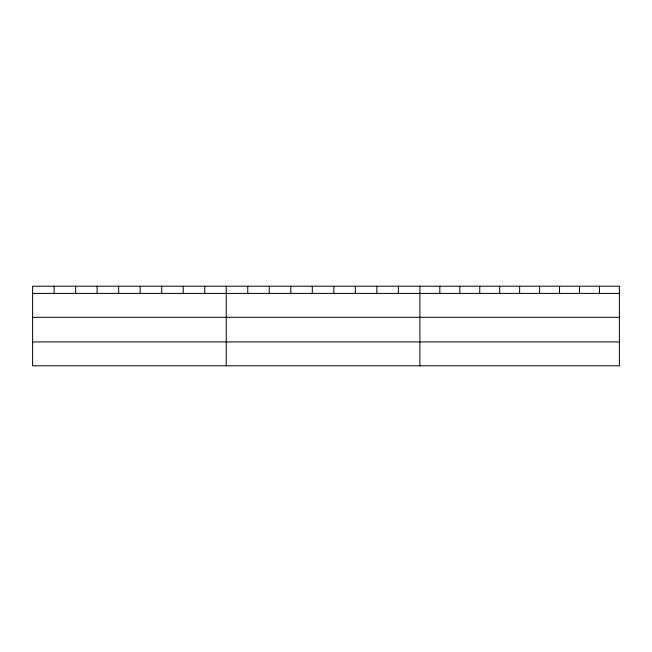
<?xml version="1.0" encoding="UTF-8"?>
<svg xmlns="http://www.w3.org/2000/svg" width="652" height="652" viewBox="0 0 652 652"><rect width="100%" height="100%" fill="white"/><g stroke="black" fill="none" stroke-linecap="round" stroke-linejoin="round"><path stroke-width="0.98" d="M619.4 317.296L619.4 286.204L32.6 286.204L32.6 365.796L619.4 365.796L619.4 317.296L32.6 317.296M32.6 293.408L619.4 293.408M32.6 341.909L619.4 341.909M599.449 286.204L599.449 293.408M579.498 286.204L579.498 293.408M559.546 286.204L559.546 293.408M539.595 286.204L539.595 293.408M519.644 286.204L519.644 293.408M499.693 286.204L499.693 293.408M479.742 286.204L479.742 293.408M459.79 286.204L459.79 293.408M439.839 286.204L439.839 293.408M419.888 286.204L419.888 365.796M398.372 286.204L398.372 293.408M376.856 286.204L376.856 293.408M355.34 286.204L355.34 293.408M333.824 286.204L333.824 293.408M312.308 286.204L312.308 293.408M290.792 286.204L290.792 293.408M269.276 286.204L269.276 293.408M247.76 286.204L247.76 293.408M226.244 286.204L226.244 365.796M204.728 286.204L204.728 293.408M183.212 286.204L183.212 293.408M161.696 286.204L161.696 293.408M140.18 286.204L140.18 293.408M118.664 286.204L118.664 293.408M97.148 286.204L97.148 293.408M75.632 286.204L75.632 293.408M54.116 286.204L54.116 293.408"/></g></svg>
